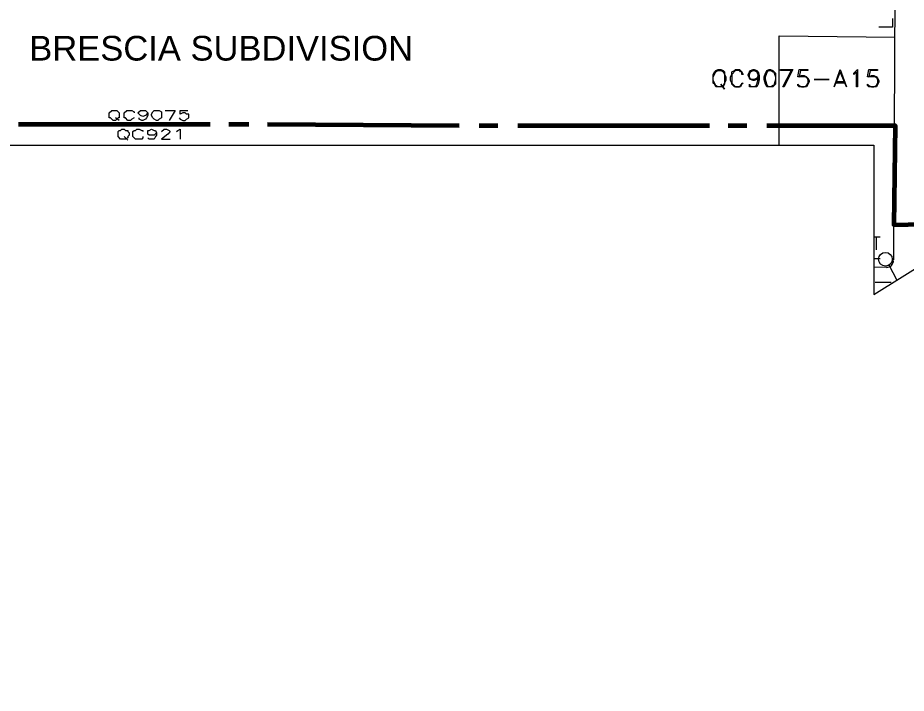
# Model space of a CAD drawing. Header units: millimetres. Extents: x 5.9 to 40.1, y 2 to 30.5.
# Drawn here: x 16.702 to 20.003, y 10.086 to 12.598 of the extents above; entities that cross this region are included whole.
import ezdxf

# ---------------------------------------------------------------- set-up
doc = ezdxf.new("R2010")
doc.units = ezdxf.units.MM
for name, color, linetype in [('PDF_0', 7, 'Continuous'), ('PDF_S31$BOUNDARY-NODE', 3, 'Continuous'), ('PDF_S31$NAME-ROAD', 7, 'Continuous'), ('PDF_S31$POLE', 7, 'Continuous'), ('PDF_S31$STRAND', 7, 'Continuous'), ('PDF_Text', 7, 'Continuous')]:
    doc.layers.add(name, color=color, linetype=linetype)
for name, color, linetype, true_color in [('PDF_S31$Actives-Amplifier', 92, 'Continuous', 0x00b800), ('PDF_S31$Actives-NodeReceiver', 104, 'Continuous', 0x009525), ('PDF_S31$Cable-565', 23, 'Continuous', 0xdd8a6e), ('PDF_S31$LOTS', 254, 'Continuous', 0xdcdcdc), ('PDF_S31$ROAD', 8, 'Continuous', 0x808080)]:
    doc.layers.add(name, color=color, linetype=linetype, true_color=true_color)
doc.styles.add('PDF Swiss721BT-LightCondensed', font='arial.ttf')

msp = doc.modelspace()

# ---------------------------------------------------------------- linework, layer by layer
at = {"layer": 'PDF_0', "lineweight": 9}
msp.add_lwpolyline([(14.2654, 21.813), (14.27, 17.0795), (13.6546, 17.0795), (13.6546, 16.5521), (14.0849, 16.3115), (14.0803, 15.9228), (14.0803, 12.124), (19.8826, 12.124), (19.8826, 11.5688), (20.1787, 11.7539), (20.7848, 11.7585), (20.7895, 11.541), (21.6084, 11.541), (21.6038, 11.7724), (24.4124, 11.8047), (24.3985, 11.2588), (24.3754, 10.2177), (24.38, 9.7874), (20.0584, 9.7318), (20.0168, 3.6011), (26.1707, 3.6427), (26.1707, 9.0517), (29.0441, 9.0285)], dxfattribs=at)
at = {"layer": 'PDF_S31$Actives-Amplifier', "lineweight": 13}
for points in [[(19.3042, 12.4063), (19.3134, 12.4063), (19.3227, 12.4016), (19.3273, 12.397), (19.3273, 12.3878), (19.332, 12.3785), (19.332, 12.3646), (19.3273, 12.3554), (19.3273, 12.3507), (19.3227, 12.3415), (19.2949, 12.3415), (19.2903, 12.3507), (19.2857, 12.3554), (19.2857, 12.3878), (19.2903, 12.397), (19.2949, 12.4016)], [(19.3042, 12.4016), (19.3134, 12.4016), (19.3227, 12.397), (19.3273, 12.3878), (19.3273, 12.3554), (19.3227, 12.3461), (19.3134, 12.3415), (19.3042, 12.3415), (19.2949, 12.3461), (19.2857, 12.3646), (19.2857, 12.3785), (19.2949, 12.397)], [(19.3643, 12.3415), (19.3551, 12.3507), (19.3551, 12.3554), (19.3505, 12.3646), (19.3505, 12.3785), (19.3551, 12.3878), (19.3551, 12.397), (19.3643, 12.4016), (19.369, 12.4063), (19.3829, 12.4063), (19.3921, 12.397), (19.3967, 12.3878), (19.3921, 12.3878), (19.3921, 12.397), (19.3875, 12.397), (19.3829, 12.4016), (19.369, 12.4016), (19.3551, 12.3878), (19.3551, 12.3554), (19.369, 12.3415), (19.3829, 12.3415), (19.3921, 12.3507), (19.3875, 12.3415), (19.3829, 12.3415), (19.369, 12.3415)], [(19.4939, 12.4063), (19.4985, 12.4063), (19.5078, 12.4016), (19.517, 12.3924), (19.517, 12.3507), (19.5078, 12.3415), (19.4846, 12.3415), (19.48, 12.3507), (19.4754, 12.3692), (19.4754, 12.3785), (19.48, 12.3924), (19.4846, 12.4016)], [(19.7576, 12.397), (19.7345, 12.3415), (19.7576, 12.4063), (19.7808, 12.3415)], [(19.8178, 12.3415), (19.8178, 12.397), (19.8085, 12.3878), (19.8085, 12.3924), (19.8224, 12.4063), (19.8224, 12.3415)], [(19.3273, 12.3322), (19.3134, 12.3507)], [(19.3967, 12.3554), (19.3921, 12.3507), (19.3921, 12.3554)], [(19.716, 12.3692), (19.6605, 12.3692)]]:
    msp.add_lwpolyline(points, close=True, dxfattribs=at)
for points in [[(19.4523, 12.3739), (19.4476, 12.3692), (19.4384, 12.3646), (19.4338, 12.3646), (19.4245, 12.3692), (19.4199, 12.3739), (19.4152, 12.3831), (19.4152, 12.3878), (19.4199, 12.397), (19.4245, 12.4016), (19.4338, 12.4063), (19.4384, 12.4063), (19.4476, 12.4016), (19.4523, 12.397), (19.4569, 12.3831), (19.4569, 12.3692), (19.4523, 12.3507), (19.4476, 12.3415), (19.4199, 12.3415), (19.4199, 12.3507), (19.4245, 12.3415)], [(19.4291, 12.3692), (19.4199, 12.3739), (19.4199, 12.397), (19.4291, 12.4016)], [(19.4199, 12.3878), (19.4245, 12.397), (19.4338, 12.4016), (19.4384, 12.4016), (19.4476, 12.397), (19.4523, 12.3878)], [(19.4384, 12.4016), (19.4476, 12.397), (19.4523, 12.3831)], [(19.443, 12.3415), (19.4476, 12.3507), (19.4523, 12.3692), (19.4523, 12.3831), (19.4476, 12.3739), (19.4384, 12.3692)], [(19.4893, 12.3415), (19.4846, 12.3507), (19.48, 12.3692), (19.48, 12.3785), (19.4846, 12.3924), (19.4893, 12.4016)], [(19.4846, 12.397), (19.4939, 12.4016), (19.4985, 12.4016), (19.5078, 12.397)], [(19.5078, 12.4016), (19.5124, 12.3924), (19.517, 12.3785), (19.517, 12.3692), (19.5124, 12.3507), (19.5078, 12.3415)], [(19.5772, 12.4016), (19.5355, 12.4016), (19.5355, 12.4063), (19.5818, 12.4063), (19.5494, 12.3415), (19.5448, 12.3415), (19.5772, 12.4063)], [(19.6373, 12.3692), (19.6327, 12.3785), (19.6003, 12.3785), (19.6049, 12.4063), (19.6373, 12.4063), (19.6373, 12.4016), (19.6096, 12.4016), (19.6049, 12.3785), (19.6142, 12.3831), (19.6235, 12.3831), (19.6327, 12.3785), (19.6373, 12.3739), (19.642, 12.3646), (19.642, 12.36), (19.6327, 12.3415), (19.6049, 12.3415), (19.6003, 12.3461), (19.6003, 12.3507), (19.6049, 12.3461), (19.6142, 12.3415), (19.6235, 12.3415), (19.6327, 12.3461), (19.6373, 12.3554)], [(19.8965, 12.3692), (19.8918, 12.3785), (19.8594, 12.3785), (19.8641, 12.4063), (19.8965, 12.4063), (19.8965, 12.4016), (19.8687, 12.4016), (19.8641, 12.3785), (19.8733, 12.3831), (19.8826, 12.3831), (19.8918, 12.3785), (19.8965, 12.3739), (19.9011, 12.3646), (19.9011, 12.36), (19.8918, 12.3415), (19.8641, 12.3415), (19.8594, 12.3461), (19.8594, 12.3507), (19.8641, 12.3461), (19.8733, 12.3415), (19.8826, 12.3415), (19.8918, 12.3461), (19.8965, 12.3554)], [(19.4523, 12.3785), (19.4476, 12.3692), (19.4245, 12.3692), (19.4199, 12.3785)], [(19.6003, 12.3507), (19.6096, 12.3415)], [(19.6281, 12.3785), (19.6373, 12.3739), (19.6373, 12.3507), (19.6281, 12.3415)], [(19.7761, 12.3554), (19.7391, 12.3554)], [(19.7715, 12.36), (19.7438, 12.36)], [(19.8594, 12.3507), (19.8687, 12.3415)], [(19.8872, 12.3785), (19.8965, 12.3739), (19.8965, 12.3507), (19.8872, 12.3415)], [(19.4476, 12.3461), (19.4384, 12.3415), (19.4291, 12.3415), (19.4199, 12.3461)], [(19.5078, 12.3461), (19.4985, 12.3415), (19.4939, 12.3415), (19.4846, 12.3461)]]:
    msp.add_lwpolyline(points, dxfattribs=at)
at = {"layer": 'PDF_S31$Actives-NodeReceiver', "lineweight": 18}
for points in [[(17.0508, 12.2536), (17.0693, 12.2536), (17.0786, 12.2443), (17.0786, 12.2258), (17.074, 12.2258), (17.0647, 12.2166), (17.0555, 12.2166), (17.0462, 12.2258), (17.0416, 12.2258), (17.0416, 12.2443)], [(17.2082, 12.2536), (17.2267, 12.2536), (17.2359, 12.2489), (17.2359, 12.2258), (17.2267, 12.2212), (17.222, 12.2166), (17.2174, 12.2166), (17.2082, 12.2212), (17.2035, 12.2258), (17.1989, 12.2351), (17.1989, 12.2397), (17.2035, 12.2489)], [(17.0879, 12.1842), (17.0971, 12.1842), (17.1017, 12.1795), (17.111, 12.1795), (17.111, 12.1749), (17.1156, 12.1703), (17.1156, 12.161), (17.111, 12.1564), (17.111, 12.1518), (17.1017, 12.1471), (17.0832, 12.1471), (17.074, 12.1564), (17.074, 12.1749), (17.0786, 12.1795), (17.0832, 12.1795)]]:
    msp.add_lwpolyline(points, close=True, dxfattribs=at)
for points in [[(17.1341, 12.2258), (17.1249, 12.2212), (17.1202, 12.2166), (17.111, 12.2166), (17.1017, 12.2258), (17.0971, 12.2258), (17.0971, 12.2443), (17.1064, 12.2536), (17.1249, 12.2536), (17.1341, 12.2489), (17.1341, 12.2443)], [(17.185, 12.2443), (17.1758, 12.2351), (17.1665, 12.2304), (17.1573, 12.2351), (17.148, 12.2443), (17.1573, 12.2536), (17.1758, 12.2536), (17.185, 12.2443), (17.185, 12.2351), (17.1804, 12.2258), (17.1758, 12.2212), (17.1665, 12.2166), (17.1619, 12.2166), (17.1526, 12.2212), (17.1526, 12.2258)], [(17.2498, 12.2536), (17.2868, 12.2536), (17.2637, 12.2166)], [(17.3007, 12.2258), (17.3053, 12.2212), (17.3146, 12.2166), (17.3238, 12.2166), (17.3285, 12.2212), (17.3377, 12.2258), (17.3377, 12.2397), (17.3285, 12.2397), (17.3238, 12.2443), (17.3146, 12.2443), (17.3053, 12.2397), (17.3053, 12.2536), (17.3331, 12.2536)], [(17.0786, 12.2166), (17.0647, 12.2258)], [(17.1665, 12.1564), (17.1665, 12.1518), (17.1619, 12.1471), (17.1388, 12.1471), (17.1295, 12.1564), (17.1295, 12.1749), (17.1341, 12.1795), (17.1388, 12.1795), (17.1434, 12.1842), (17.1526, 12.1842), (17.1619, 12.1795), (17.1665, 12.1795), (17.1665, 12.1749)], [(17.2174, 12.1703), (17.2082, 12.161), (17.1896, 12.161), (17.185, 12.1657), (17.185, 12.1795), (17.1896, 12.1795), (17.1989, 12.1842), (17.2082, 12.1795), (17.2128, 12.1795), (17.2174, 12.1703), (17.2174, 12.161), (17.2128, 12.1564), (17.2082, 12.1471), (17.1896, 12.1471), (17.185, 12.1518)], [(17.2359, 12.1749), (17.2452, 12.1842), (17.2544, 12.1842), (17.2637, 12.1795), (17.2683, 12.1749), (17.2591, 12.1657), (17.2359, 12.1471), (17.2683, 12.1471)], [(17.2914, 12.1749), (17.2961, 12.1795), (17.3053, 12.1842), (17.3053, 12.1471)], [(17.111, 12.1425), (17.0971, 12.1564)]]:
    msp.add_lwpolyline(points, dxfattribs=at)
at = {"layer": 'PDF_S31$BOUNDARY-NODE', "lineweight": 60}
for points in [[(16.7038, 12.2027), (17.4164, 12.2027)], [(17.4858, 12.2027), (17.5598, 12.2027)], [(17.6292, 12.2027), (18.3418, 12.198)], [(18.4158, 12.198), (18.4852, 12.198)], [(18.5592, 12.198), (19.2718, 12.198)], [(19.3412, 12.198), (19.4106, 12.198)], [(19.4846, 12.198), (19.9612, 12.198), (19.9566, 11.8279), (20.1694, 11.8325), (20.8589, 11.8418), (20.8635, 11.615), (21.5575, 11.615), (21.5529, 11.8464), (21.9879, 11.851)]]:
    msp.add_lwpolyline(points, dxfattribs=at)
at = {"layer": 'PDF_S31$Cable-565', "lineweight": 13}
msp.add_lwpolyline([(19.8872, 11.615), (19.9473, 11.615)], dxfattribs=at)
at = {"layer": 'PDF_S31$LOTS', "lineweight": 0}
msp.add_lwpolyline([(19.5309, 12.124), (19.5309, 12.5312), (19.9612, 12.5266)], dxfattribs=at)
at = {"layer": 'PDF_S31$NAME-ROAD', "lineweight": 9}
msp.add_lwpolyline([(19.952, 12.596), (19.952, 12.5636), (19.9011, 12.5636)], dxfattribs=at)
at = {"layer": 'PDF_S31$POLE', "lineweight": 0}
for points in [[(19.9057, 11.7816), (19.8826, 11.7816)], [(19.8918, 11.7353), (19.8918, 11.7816)]]:
    msp.add_lwpolyline(points, dxfattribs=at)
msp.add_circle((19.9255, 11.6999), 0.0255, dxfattribs=at)
at = {"layer": 'PDF_S31$ROAD', "lineweight": 0}
for points in [[(19.9566, 11.6983), (19.9659, 13.4288)], [(19.8826, 11.6713), (19.9335, 11.6706)]]:
    msp.add_lwpolyline(points, dxfattribs=at)
msp.add_arc((19.9301, 11.6952), 0.0254, 269.209, 359.7419, dxfattribs=at)
at = {"layer": 'PDF_S31$STRAND', "color": 254, "lineweight": 0, "true_color": 0xdcdcdc}
for points in [[(19.8826, 11.7033), (19.9057, 11.703)], [(19.9381, 11.6798), (19.9684, 11.6224)]]:
    msp.add_lwpolyline(points, dxfattribs=at)

# ---------------------------------------------------------------- texts
at = {"layer": 'PDF_Text', "color": 4, "insert": (16.7443, 12.4843), "char_height": 0.091869, "attachment_point": 4, "style": 'PDF Swiss721BT-LightCondensed'}
msp.add_mtext('BRESCIA SUBDIVISION', dxfattribs=at)

doc.saveas('drawing.dxf')
